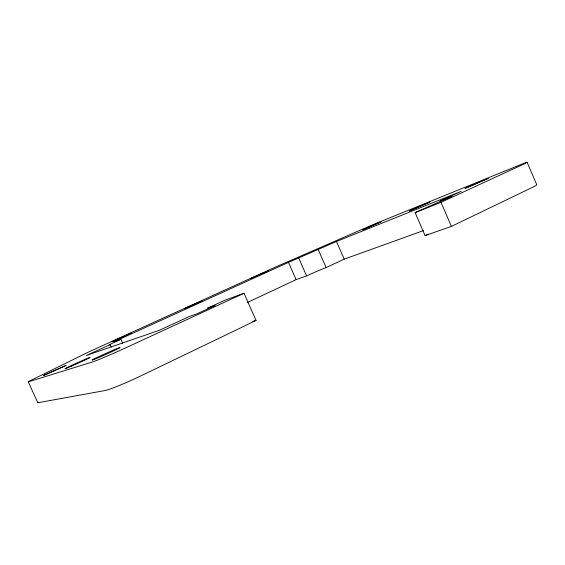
<?xml version="1.0" encoding="UTF-8"?>
<svg xmlns="http://www.w3.org/2000/svg" width="565" height="565" viewBox="0 0 565 565"><rect width="100%" height="100%" fill="white"/><g stroke="black" fill="none" stroke-linecap="round" stroke-linejoin="round"><path stroke-width="0.85" d="M111.263 347.044L110.175 344.629L86.318 355.505L159.323 330.299L189.211 316.541L197.305 313.66L215.081 305.467L207.489 308.207L224.552 300.347L243.988 293.249L256.051 320.433L141.886 375.386A31.259 2.055 -24.5 0 1 105.33 390.479L38.187 402.683A23.469 1.102 -24.6 0 1 38.13 402.231M122.654 343.216L120.889 339.297L113.989 341.79L288.482 262.365L336.486 241.481L461.188 191.323L440.071 201.041L452.078 196.239L415.113 212.61L425.099 235.605L451.414 226.388L529.935 188.583A25.354 1.229 -23 0 0 536.503 184.663M425.099 235.605L428.171 234.136M247.555 302.381L296.109 279.654L307.812 275.388A14.153 0.607 -23.7 0 1 315.821 271.793L317.459 271.087A14.153 0.607 -23.7 0 1 325.391 267.902L344.233 259.144L423.644 230.548M243.988 293.249L128.841 346.402A31.294 1.003 -24.2 0 1 92.448 361.988L28.646 381.742A23.49 0.537 -24.2 0 1 31.908 379.835L86.749 352.941A20.559 0.431 -24.1 0 1 97.964 347.708L267.584 270.628A18.299 0.353 -23.9 0 1 280.085 265.07L364.849 228.168A19.132 0.381 -23.7 0 1 375.986 223.443L520.273 164.811A25.383 0.593 -23.5 0 1 520.16 165.785L440.997 202.327L415.113 212.61M120.889 339.297L119.42 339.968A15.947 0.36 -24.1 0 0 109.709 344.798L110.175 344.629M252.717 321.386L256.051 320.433M28.25 381.806L37.742 402.647M288.482 262.365L296.109 279.654M318.3 249.772L326.146 267.633M298.829 258.24L306.626 275.946M336.486 241.481L344.233 259.144M440.997 202.327L451.414 226.388M527.138 162.289L536.75 184.734M184.451 308.744L202.56 300.693L184.451 308.744M381.375 221.649L362.822 229.842L381.375 221.649M131.186 333.145L111.962 341.754L131.186 333.145M66.063 365.414L43.286 375.626L66.063 365.414M488.082 178.441L465.136 188.399L488.082 178.441M268.615 270.706L251.086 278.446L268.615 270.706M429.803 202.072L409.406 211.006L429.803 202.072M96.446 358.507A15.46 0.466 -24.2 0 0 119.773 347.765A15.46 0.466 -24.2 0 0 101.848 355.223A15.46 0.466 -24.2 0 0 96.446 358.507M71.19 366.282A13.814 0.367 -24.2 0 0 90.068 357.447A13.814 0.367 -24.2 0 0 71.141 365.611A13.814 0.367 -24.2 0 0 71.19 366.282"/></g></svg>
